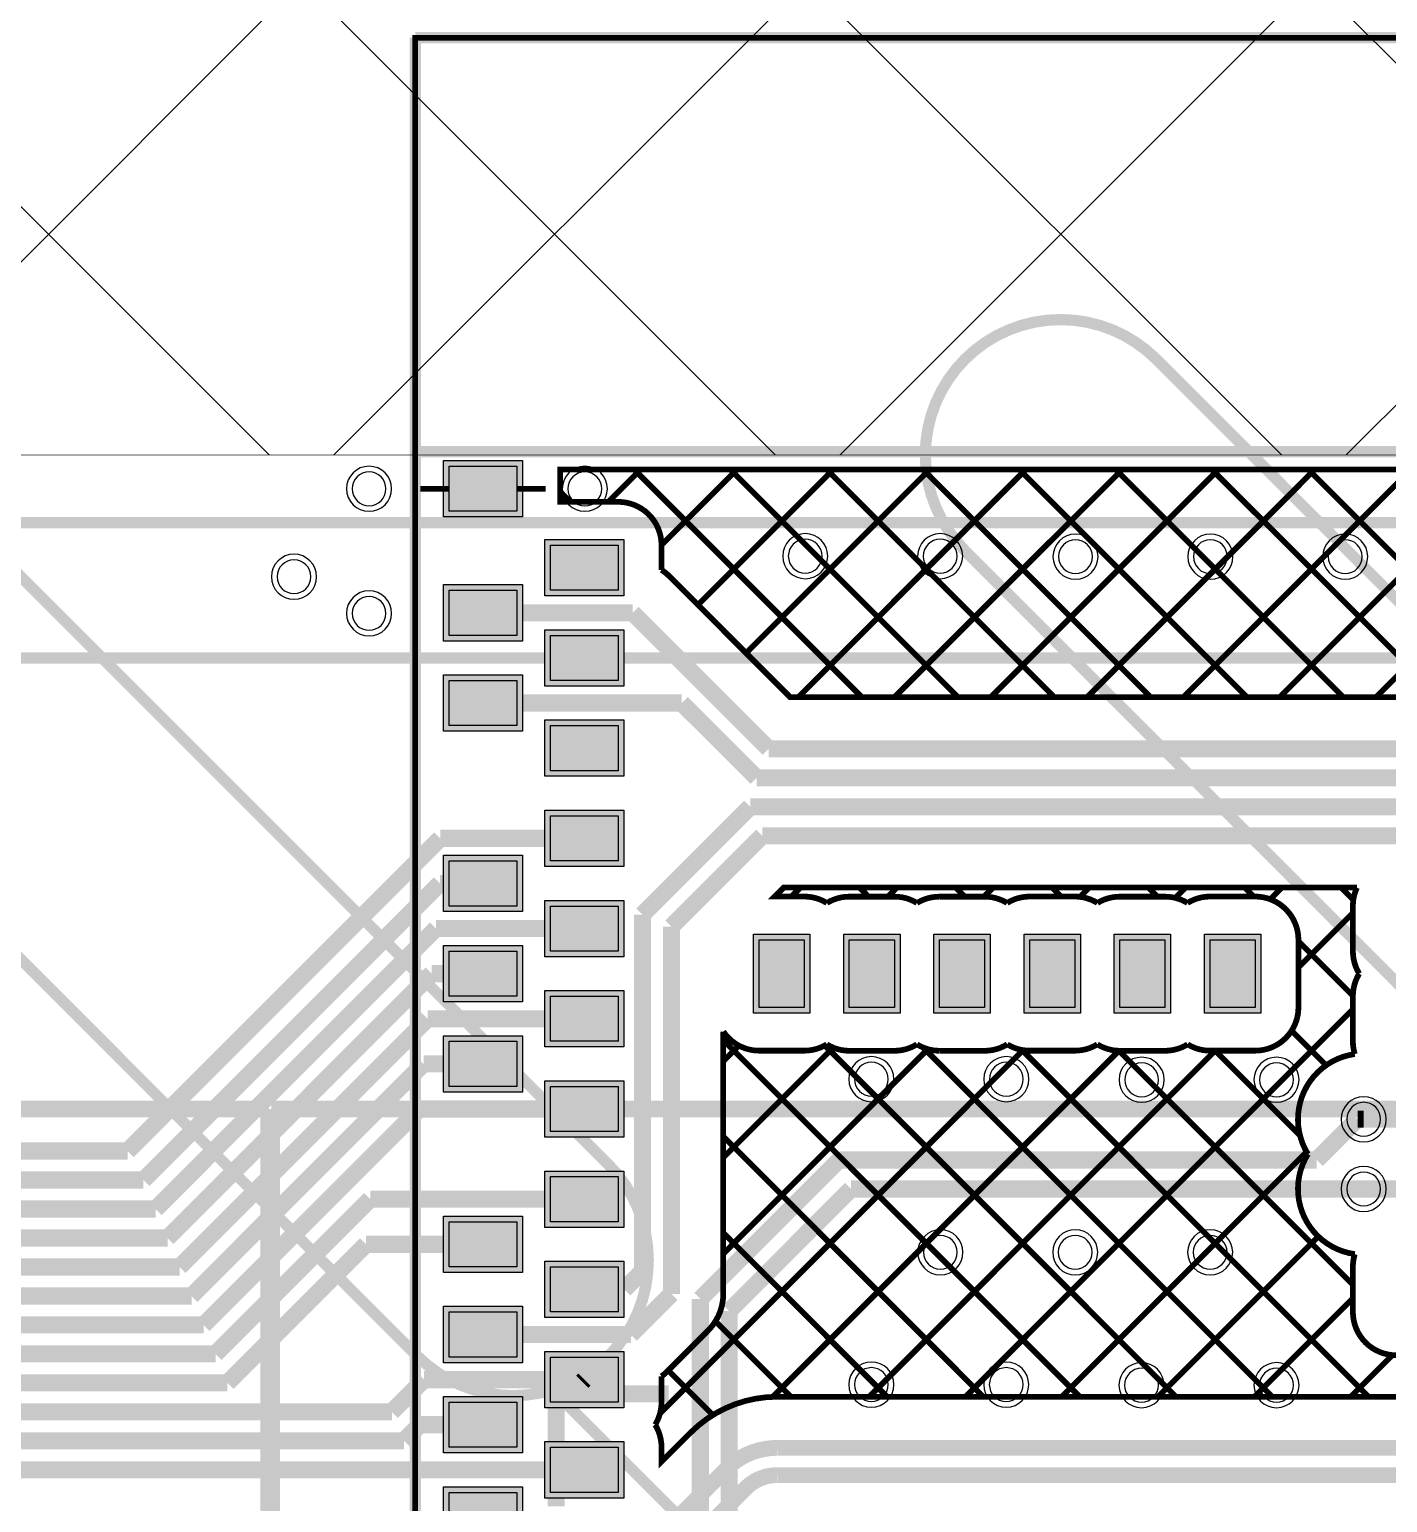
# Model space of a CAD drawing. Header units: millimetres. Extents: x -3 to 238, y -92 to 6.
# Drawn here: x 150.25 to 162.3, y -13.49 to -0.43 of the extents above; entities that cross this region are included whole.
import ezdxf

# ---------------------------------------------------------------- set-up
doc = ezdxf.new("R2010")
doc.units = ezdxf.units.MM
doc.header["$MEASUREMENT"] = 0
for name, color, linetype, true_color in [('Bottom-Layer', 7, 'Continuous', 0x0000ff), ('Bottom-Paste-Mask-Layer', 7, 'Continuous', 0x800000), ('Bottom-Silkscreen-Layer', 7, 'Continuous', 0x66cc33), ('Bottom-Solder-Mask-Layer', 7, 'Continuous', 0xaa00ff), ('Component-Shape-Layer', 7, 'Continuous', 0x00cccc), ('Document-Layer', 7, 'Continuous', 0xffffff), ('Hole-Layer', 7, 'Continuous', 0x222222), ('Multi-Layer', 7, 'Continuous', 0xc0c0c0), ('Pin-Soldering-Layer', 7, 'Continuous', 0xcc9999), ('Top-Layer', 7, 'Continuous', 0xff0000)]:
    doc.layers.add(name, color=color, linetype=linetype, true_color=true_color)

msp = doc.modelspace()

# ---------------------------------------------------------------- hatches: boundary and pattern name
at = {"layer": 'Bottom-Layer'}
for points in [[(154.577, -4.3), (154.577, -4.7), (153.977, -4.7), (153.977, -4.3)], [(155.476, -5), (155.476, -5.4), (154.876, -5.4), (154.876, -5)], [(154.577, -5.4), (154.577, -5.8), (153.977, -5.8), (153.977, -5.4)], [(155.476, -5.8), (155.476, -6.2), (154.876, -6.2), (154.876, -5.8)], [(154.577, -6.2), (154.577, -6.6), (153.977, -6.6), (153.977, -6.2)], [(155.476, -6.6), (155.476, -7), (154.876, -7), (154.876, -6.6)], [(155.476, -7.4), (155.476, -7.8), (154.876, -7.8), (154.876, -7.4)], [(154.577, -7.8), (154.577, -8.2), (153.977, -8.2), (153.977, -7.8)], [(155.476, -8.2), (155.476, -8.6), (154.876, -8.6), (154.876, -8.2)], [(154.577, -8.6), (154.577, -9), (153.977, -9), (153.977, -8.6)], [(157.126, -8.5), (157.126, -9.1), (156.726, -9.1), (156.726, -8.5)], [(157.926, -8.5), (157.926, -9.1), (157.526, -9.1), (157.526, -8.5)], [(158.726, -8.5), (158.726, -9.1), (158.326, -9.1), (158.326, -8.5)], [(159.527, -8.5), (159.527, -9.1), (159.127, -9.1), (159.127, -8.5)], [(160.326, -8.5), (160.326, -9.1), (159.926, -9.1), (159.926, -8.5)], [(161.126, -8.5), (161.126, -9.1), (160.726, -9.1), (160.726, -8.5)], [(155.476, -9), (155.476, -9.4), (154.876, -9.4), (154.876, -9)], [(154.577, -9.4), (154.577, -9.8), (153.977, -9.8), (153.977, -9.4)], [(155.476, -9.8), (155.476, -10.2), (154.876, -10.2), (154.876, -9.8)], [(155.476, -10.6), (155.476, -11), (154.876, -11), (154.876, -10.6)], [(154.577, -11), (154.577, -11.4), (153.977, -11.4), (153.977, -11)], [(155.476, -11.4), (155.476, -11.8), (154.876, -11.8), (154.876, -11.4)], [(154.577, -11.8), (154.577, -12.2), (153.977, -12.2), (153.977, -11.8)], [(155.476, -12.2), (155.476, -12.6), (154.876, -12.6), (154.876, -12.2)], [(154.577, -12.6), (154.577, -13), (153.977, -13), (153.977, -12.6)], [(155.476, -13), (155.476, -13.4), (154.876, -13.4), (154.876, -13)], [(154.577, -13.4), (154.577, -13.8), (153.977, -13.8), (153.977, -13.4)]]:
    msp.add_hatch(color=256, dxfattribs=at).paths.add_polyline_path(points)
at = {"layer": 'Bottom-Paste-Mask-Layer'}
for points in [[(154.577, -4.3), (154.577, -4.7), (153.977, -4.7), (153.977, -4.3)], [(155.476, -5), (155.476, -5.4), (154.876, -5.4), (154.876, -5)], [(154.577, -5.4), (154.577, -5.8), (153.977, -5.8), (153.977, -5.4)], [(155.476, -5.8), (155.476, -6.2), (154.876, -6.2), (154.876, -5.8)], [(154.577, -6.2), (154.577, -6.6), (153.977, -6.6), (153.977, -6.2)], [(155.476, -6.6), (155.476, -7), (154.876, -7), (154.876, -6.6)], [(155.476, -7.4), (155.476, -7.8), (154.876, -7.8), (154.876, -7.4)], [(154.577, -7.8), (154.577, -8.2), (153.977, -8.2), (153.977, -7.8)], [(155.476, -8.2), (155.476, -8.6), (154.876, -8.6), (154.876, -8.2)], [(154.577, -8.6), (154.577, -9), (153.977, -9), (153.977, -8.6)], [(157.126, -8.5), (157.126, -9.1), (156.726, -9.1), (156.726, -8.5)], [(157.926, -8.5), (157.926, -9.1), (157.526, -9.1), (157.526, -8.5)], [(158.726, -8.5), (158.726, -9.1), (158.326, -9.1), (158.326, -8.5)], [(159.527, -8.5), (159.527, -9.1), (159.127, -9.1), (159.127, -8.5)], [(160.326, -8.5), (160.326, -9.1), (159.926, -9.1), (159.926, -8.5)], [(161.126, -8.5), (161.126, -9.1), (160.726, -9.1), (160.726, -8.5)], [(155.476, -9), (155.476, -9.4), (154.876, -9.4), (154.876, -9)], [(154.577, -9.4), (154.577, -9.8), (153.977, -9.8), (153.977, -9.4)], [(155.476, -9.8), (155.476, -10.2), (154.876, -10.2), (154.876, -9.8)], [(155.476, -10.6), (155.476, -11), (154.876, -11), (154.876, -10.6)], [(154.577, -11), (154.577, -11.4), (153.977, -11.4), (153.977, -11)], [(155.476, -11.4), (155.476, -11.8), (154.876, -11.8), (154.876, -11.4)], [(154.577, -11.8), (154.577, -12.2), (153.977, -12.2), (153.977, -11.8)], [(155.476, -12.2), (155.476, -12.6), (154.876, -12.6), (154.876, -12.2)], [(154.577, -12.6), (154.577, -13), (153.977, -13), (153.977, -12.6)], [(155.476, -13), (155.476, -13.4), (154.876, -13.4), (154.876, -13)], [(154.577, -13.4), (154.577, -13.8), (153.977, -13.8), (153.977, -13.4)]]:
    msp.add_hatch(color=256, dxfattribs=at).paths.add_polyline_path(points)
at = {"layer": 'Bottom-Solder-Mask-Layer'}
for points in [[(154.627, -4.25), (154.627, -4.75), (153.926, -4.75), (153.926, -4.25)], [(155.526, -4.95), (155.526, -5.45), (154.826, -5.45), (154.826, -4.95)], [(154.627, -5.35), (154.627, -5.85), (153.926, -5.85), (153.926, -5.35)], [(155.526, -5.75), (155.526, -6.25), (154.826, -6.25), (154.826, -5.75)], [(154.627, -6.15), (154.627, -6.65), (153.926, -6.65), (153.926, -6.15)], [(155.526, -6.55), (155.526, -7.05), (154.826, -7.05), (154.826, -6.55)], [(155.526, -7.35), (155.526, -7.85), (154.826, -7.85), (154.826, -7.35)], [(154.627, -7.75), (154.627, -8.25), (153.926, -8.25), (153.926, -7.75)], [(155.526, -8.15), (155.526, -8.65), (154.826, -8.65), (154.826, -8.15)], [(157.177, -8.45), (157.177, -9.15), (156.676, -9.15), (156.676, -8.45)], [(157.976, -8.45), (157.976, -9.15), (157.476, -9.15), (157.476, -8.45)], [(158.776, -8.45), (158.776, -9.15), (158.276, -9.15), (158.276, -8.45)], [(159.577, -8.45), (159.577, -9.15), (159.077, -9.15), (159.077, -8.45)], [(160.376, -8.45), (160.376, -9.15), (159.876, -9.15), (159.876, -8.45)], [(161.177, -8.45), (161.177, -9.15), (160.676, -9.15), (160.676, -8.45)], [(154.627, -8.55), (154.627, -9.05), (153.926, -9.05), (153.926, -8.55)], [(155.526, -8.95), (155.526, -9.45), (154.826, -9.45), (154.826, -8.95)], [(154.627, -9.35), (154.627, -9.85), (153.926, -9.85), (153.926, -9.35)], [(155.526, -9.75), (155.526, -10.25), (154.826, -10.25), (154.826, -9.75)], [(155.526, -10.55), (155.526, -11.05), (154.826, -11.05), (154.826, -10.55)], [(154.627, -10.95), (154.627, -11.45), (153.926, -11.45), (153.926, -10.95)], [(155.526, -11.35), (155.526, -11.85), (154.826, -11.85), (154.826, -11.35)], [(154.627, -11.75), (154.627, -12.25), (153.926, -12.25), (153.926, -11.75)], [(155.526, -12.15), (155.526, -12.65), (154.826, -12.65), (154.826, -12.15)], [(154.627, -12.55), (154.627, -13.05), (153.926, -13.05), (153.926, -12.55)], [(155.526, -12.95), (155.526, -13.45), (154.826, -13.45), (154.826, -12.95)], [(154.627, -13.35), (154.627, -13.85), (153.926, -13.85), (153.926, -13.35)]]:
    msp.add_hatch(color=256, dxfattribs=at).paths.add_polyline_path(points)
at = {"layer": 'Multi-Layer'}
h = msp.add_hatch(dxfattribs=at)
h.set_pattern_fill('ANSI37', color=256, style=0)
h.set_pattern_definition([(45, (0, 0), (-2.245064, 2.245064), []), (135, (0, 0), (-2.245064, -2.245064), [])])
h.paths.add_polyline_path([(143.926, -3.9), (143.926, 0.7), (144.014, 0.912), (144.226, 1), (173.626, 1), (173.838, 0.912), (173.926, 0.7), (173.926, -3.9), (173.838, -4.112), (173.626, -4.2), (144.226, -4.2), (144.014, -4.112)])
at = {"layer": 'Pin-Soldering-Layer'}
for points in [[(154.576, -4.3), (153.976, -4.3), (153.976, -4.7), (154.576, -4.7)], [(154.576, -4.3), (153.976, -4.3), (153.976, -4.7), (154.576, -4.7)], [(155.476, -5), (154.876, -5), (154.876, -5.4), (155.476, -5.4)], [(155.476, -5), (154.876, -5), (154.876, -5.4), (155.476, -5.4)], [(154.576, -5.4), (153.976, -5.4), (153.976, -5.8), (154.576, -5.8)], [(154.576, -5.4), (153.976, -5.4), (153.976, -5.8), (154.576, -5.8)], [(155.476, -5.8), (154.876, -5.8), (154.876, -6.2), (155.476, -6.2)], [(155.476, -5.8), (154.876, -5.8), (154.876, -6.2), (155.476, -6.2)], [(154.576, -6.2), (153.976, -6.2), (153.976, -6.6), (154.576, -6.6)], [(154.576, -6.2), (153.976, -6.2), (153.976, -6.6), (154.576, -6.6)], [(155.476, -6.6), (154.876, -6.6), (154.876, -7), (155.476, -7)], [(155.476, -6.6), (154.876, -6.6), (154.876, -7), (155.476, -7)], [(155.476, -7.4), (154.876, -7.4), (154.876, -7.8), (155.476, -7.8)], [(155.476, -7.4), (154.876, -7.4), (154.876, -7.8), (155.476, -7.8)], [(154.576, -7.8), (153.976, -7.8), (153.976, -8.2), (154.576, -8.2)], [(154.576, -7.8), (153.976, -7.8), (153.976, -8.2), (154.576, -8.2)], [(155.476, -8.2), (154.876, -8.2), (154.876, -8.6), (155.476, -8.6)], [(155.476, -8.2), (154.876, -8.2), (154.876, -8.6), (155.476, -8.6)], [(154.576, -8.6), (153.976, -8.6), (153.976, -9), (154.576, -9)], [(154.576, -8.6), (153.976, -8.6), (153.976, -9), (154.576, -9)], [(157.126, -8.5), (156.726, -8.5), (156.726, -9.1), (157.126, -9.1)], [(157.126, -8.5), (156.726, -8.5), (156.726, -9.1), (157.126, -9.1)], [(157.926, -8.5), (157.526, -8.5), (157.526, -9.1), (157.926, -9.1)], [(157.926, -8.5), (157.526, -8.5), (157.526, -9.1), (157.926, -9.1)], [(158.726, -8.5), (158.326, -8.5), (158.326, -9.1), (158.726, -9.1)], [(158.726, -8.5), (158.326, -8.5), (158.326, -9.1), (158.726, -9.1)], [(159.527, -8.5), (159.127, -8.5), (159.127, -9.1), (159.527, -9.1)], [(159.527, -8.5), (159.127, -8.5), (159.127, -9.1), (159.527, -9.1)], [(160.326, -8.5), (159.926, -8.5), (159.926, -9.1), (160.326, -9.1)], [(160.326, -8.5), (159.926, -8.5), (159.926, -9.1), (160.326, -9.1)], [(161.126, -8.5), (160.726, -8.5), (160.726, -9.1), (161.126, -9.1)], [(161.126, -8.5), (160.726, -8.5), (160.726, -9.1), (161.126, -9.1)], [(155.476, -9), (154.876, -9), (154.876, -9.4), (155.476, -9.4)], [(155.476, -9), (154.876, -9), (154.876, -9.4), (155.476, -9.4)], [(154.576, -9.4), (153.976, -9.4), (153.976, -9.8), (154.576, -9.8)], [(154.576, -9.4), (153.976, -9.4), (153.976, -9.8), (154.576, -9.8)], [(155.476, -9.8), (154.876, -9.8), (154.876, -10.2), (155.476, -10.2)], [(155.476, -9.8), (154.876, -9.8), (154.876, -10.2), (155.476, -10.2)], [(155.476, -10.6), (154.876, -10.6), (154.876, -11), (155.476, -11)], [(155.476, -10.6), (154.876, -10.6), (154.876, -11), (155.476, -11)], [(154.576, -11), (153.976, -11), (153.976, -11.4), (154.576, -11.4)], [(154.576, -11), (153.976, -11), (153.976, -11.4), (154.576, -11.4)], [(155.476, -11.4), (154.876, -11.4), (154.876, -11.8), (155.476, -11.8)], [(155.476, -11.4), (154.876, -11.4), (154.876, -11.8), (155.476, -11.8)], [(154.576, -11.8), (153.976, -11.8), (153.976, -12.2), (154.576, -12.2)], [(154.576, -11.8), (153.976, -11.8), (153.976, -12.2), (154.576, -12.2)], [(155.476, -12.2), (154.876, -12.2), (154.876, -12.6), (155.476, -12.6)], [(155.476, -12.2), (154.876, -12.2), (154.876, -12.6), (155.476, -12.6)], [(154.576, -12.6), (153.976, -12.6), (153.976, -13), (154.576, -13)], [(154.576, -12.6), (153.976, -12.6), (153.976, -13), (154.576, -13)], [(155.476, -13), (154.876, -13), (154.876, -13.4), (155.476, -13.4)], [(155.476, -13), (154.876, -13), (154.876, -13.4), (155.476, -13.4)], [(154.576, -13.4), (153.976, -13.4), (153.976, -13.8), (154.576, -13.8)], [(154.576, -13.4), (153.976, -13.4), (153.976, -13.8), (154.576, -13.8)]]:
    msp.add_hatch(color=256, dxfattribs=at).paths.add_polyline_path(points)

# ---------------------------------------------------------------- linework, layer by layer
at = {"layer": 'Bottom-Layer'}
for points in [[(154.577, -4.3), (154.577, -4.7), (153.977, -4.7), (153.977, -4.3)], [(155.476, -5), (155.476, -5.4), (154.876, -5.4), (154.876, -5)], [(154.577, -5.4), (154.577, -5.8), (153.977, -5.8), (153.977, -5.4)], [(155.476, -5.8), (155.476, -6.2), (154.876, -6.2), (154.876, -5.8)], [(154.577, -6.2), (154.577, -6.6), (153.977, -6.6), (153.977, -6.2)], [(155.476, -6.6), (155.476, -7), (154.876, -7), (154.876, -6.6)], [(155.476, -7.4), (155.476, -7.8), (154.876, -7.8), (154.876, -7.4)], [(154.577, -7.8), (154.577, -8.2), (153.977, -8.2), (153.977, -7.8)], [(155.476, -8.2), (155.476, -8.6), (154.876, -8.6), (154.876, -8.2)], [(154.577, -8.6), (154.577, -9), (153.977, -9), (153.977, -8.6)], [(157.126, -8.5), (157.126, -9.1), (156.726, -9.1), (156.726, -8.5)], [(157.926, -8.5), (157.926, -9.1), (157.526, -9.1), (157.526, -8.5)], [(158.726, -8.5), (158.726, -9.1), (158.326, -9.1), (158.326, -8.5)], [(159.527, -8.5), (159.527, -9.1), (159.127, -9.1), (159.127, -8.5)], [(160.326, -8.5), (160.326, -9.1), (159.926, -9.1), (159.926, -8.5)], [(161.126, -8.5), (161.126, -9.1), (160.726, -9.1), (160.726, -8.5)], [(155.476, -9), (155.476, -9.4), (154.876, -9.4), (154.876, -9)], [(154.577, -9.4), (154.577, -9.8), (153.977, -9.8), (153.977, -9.4)], [(155.476, -9.8), (155.476, -10.2), (154.876, -10.2), (154.876, -9.8)], [(155.476, -10.6), (155.476, -11), (154.876, -11), (154.876, -10.6)], [(154.577, -11), (154.577, -11.4), (153.977, -11.4), (153.977, -11)], [(155.476, -11.4), (155.476, -11.8), (154.876, -11.8), (154.876, -11.4)], [(154.577, -11.8), (154.577, -12.2), (153.977, -12.2), (153.977, -11.8)], [(155.476, -12.2), (155.476, -12.6), (154.876, -12.6), (154.876, -12.2)], [(154.577, -12.6), (154.577, -13), (153.977, -13), (153.977, -12.6)], [(155.476, -13), (155.476, -13.4), (154.876, -13.4), (154.876, -13)], [(154.577, -13.4), (154.577, -13.8), (153.977, -13.8), (153.977, -13.4)]]:
    msp.add_lwpolyline(points, close=True, dxfattribs=at)
at = {"layer": 'Bottom-Layer', "const_width": 0.0508}
msp.add_lwpolyline([(162.893, -4.33), (162.893, -4.7, 0.296), (163.12, -5.05, 0.296), (162.893, -5.4), (162.893, -5.8, 0.138), (162.949, -6, 0.138), (162.893, -6.2), (162.893, -6.347), (157, -6.347), (155.929, -5.275, 0.048), (155.86, -5.219), (155.86, -5, 0.414), (155.476, -4.616), (154.96, -4.616), (154.96, -4.33)], format="xyb", close=True, dxfattribs=at)
at = {"layer": 'Bottom-Layer'}
for points, const_width in [([(155.388, -4.616), (155.675, -4.33)], 0.0508), ([(155.618, -4.33), (157.636, -6.347)], 0.0508), ([(155.86, -4.998), (156.529, -4.33)], 0.0508), ([(156.183, -5.53), (157.383, -4.33)], 0.0508), ([(156.472, -4.33), (158.49, -6.347)], 0.0508), ([(156.61, -5.957), (158.237, -4.33)], 0.0508), ([(157.074, -6.347), (159.091, -4.33)], 0.0508), ([(157.327, -4.33), (159.344, -6.347)], 0.0508), ([(157.928, -6.347), (159.946, -4.33)], 0.0508), ([(158.181, -4.33), (160.198, -6.347)], 0.0508), ([(158.782, -6.347), (160.8, -4.33)], 0.0508), ([(159.035, -4.33), (161.052, -6.347)], 0.0508), ([(159.637, -6.347), (161.654, -4.33)], 0.0508), ([(159.889, -4.33), (161.907, -6.347)], 0.0508), ([(160.491, -6.347), (162.508, -4.33)], 0.0508), ([(160.743, -4.33), (162.761, -6.347)], 0.0508), ([(161.598, -4.33), (162.893, -5.625)], 0.0508), ([(153.979, -4.5), (153.72, -4.5)], 0.0508), ([(154.574, -4.5), (154.833, -4.5)], 0.0508), ([(154.96, -4.525), (155.051, -4.616)], 0.0508), ([(161.345, -6.347), (162.903, -4.789)], 0.0508), ([(154.277, -5.6), (155.604, -5.6)], 0.152), ([(155.604, -5.6), (156.81, -6.806)], 0.152), ([(162.199, -6.347), (162.893, -5.653)], 0.0508), ([(154.277, -6.4), (156.04, -6.4)], 0.152), ([(156.04, -6.4), (156.704, -7.063)], 0.152), ([(156.81, -6.806), (164.754, -6.806)], 0.152), ([(156.704, -7.063), (164.86, -7.063)], 0.152), ([(155.691, -8.276), (156.647, -7.32)], 0.152), ([(156.647, -7.32), (164.894, -7.32)], 0.152), ([(153.897, -7.6), (151.124, -10.373)], 0.152), ([(155.176, -7.6), (153.897, -7.6)], 0.152), ([(155.948, -8.383), (156.753, -7.577)], 0.152), ([(156.753, -7.577), (164.477, -7.577)], 0.152), ([(153.895, -8), (151.265, -10.63)], 0.152), ([(154.277, -8), (153.895, -8)], 0.152), ([(157.013, -8.116), (157.092, -8.037)], 0.0508), ([(157.617, -8.037), (157.697, -8.117)], 0.0508), ([(157.867, -8.117), (157.947, -8.037)], 0.0508), ([(158.472, -8.037), (158.551, -8.117)], 0.0508), ([(158.721, -8.117), (158.801, -8.037)], 0.0508), ([(159.326, -8.037), (159.405, -8.116)], 0.0508), ([(159.573, -8.119), (159.655, -8.037)], 0.0508), ([(160.18, -8.037), (160.26, -8.117)], 0.0508), ([(160.418, -8.128), (160.509, -8.037)], 0.0508), ([(161.034, -8.037), (161.113, -8.116)], 0.0508), ([(161.26, -8.14), (161.363, -8.037)], 0.0508), ([(161.888, -8.037), (161.997, -8.146)], 0.0508), ([(155.691, -11.438), (155.691, -8.276)], 0.152), ([(153.859, -8.4), (151.372, -10.887)], 0.152), ([(155.176, -8.4), (153.859, -8.4)], 0.152), ([(155.948, -11.64), (155.948, -8.383)], 0.152), ([(161.51, -8.744), (161.993, -8.261)], 0.0508), ([(161.51, -8.513), (161.993, -8.996)], 0.0508), ([(153.822, -8.8), (151.478, -11.144)], 0.152), ([(154.277, -8.8), (153.822, -8.8)], 0.152), ([(151.585, -11.401), (153.786, -9.2)], 0.152), ([(153.786, -9.2), (155.176, -9.2)], 0.152), ([(158.557, -12.552), (161.993, -9.116)], 0.0508), ([(156.408, -9.39), (159.57, -12.552)], 0.0508), ([(161.45, -9.307), (161.755, -9.612)], 0.0508), ([(151.691, -11.658), (153.749, -9.6)], 0.152), ([(153.749, -9.6), (154.277, -9.6)], 0.152), ([(155.847, -12.699), (159.067, -9.479)], 0.0508), ([(156.408, -9.576), (156.546, -9.438)], 0.0508), ([(156.408, -10.43), (157.382, -9.456)], 0.0508), ([(156.408, -11.284), (158.223, -9.469)], 0.0508), ([(156.848, -12.552), (159.917, -9.484)], 0.0508), ([(157.309, -9.437), (160.424, -12.552)], 0.0508), ([(157.703, -12.552), (160.771, -9.483)], 0.0508), ([(158.181, -9.455), (161.278, -12.552)], 0.0508), ([(159.058, -9.477), (162.132, -12.552)], 0.0508), ([(159.918, -9.484), (161.993, -11.558)], 0.0508), ([(160.772, -9.483), (161.523, -10.235)], 0.0508), ([(151.798, -11.915), (153.712, -10)], 0.152), ([(153.712, -10), (155.176, -10)], 0.152), ([(162.089, -10.091), (162.586, -10.091)], 0.152), ([(151.124, -10.373), (143.731, -10.373)], 0.152), ([(156.408, -10.244), (158.715, -12.552)], 0.0508), ([(159.411, -12.552), (161.582, -10.38)], 0.0508), ([(151.265, -10.63), (143.838, -10.63)], 0.152), ([(162.585, -10.709), (162.089, -10.709)], 0.152), ([(151.372, -10.887), (143.944, -10.887)], 0.152), ([(153.276, -10.8), (151.904, -12.172)], 0.152), ([(155.176, -10.8), (153.276, -10.8)], 0.152), ([(151.478, -11.144), (144.051, -11.144)], 0.152), ([(156.408, -11.098), (157.861, -12.552)], 0.0508), ([(152.01, -12.429), (153.239, -11.2)], 0.152), ([(153.239, -11.2), (154.277, -11.2)], 0.152), ([(160.265, -12.552), (161.686, -11.131)], 0.0508), ([(144.157, -11.401), (151.585, -11.401)], 0.152), ([(155.529, -11.6), (155.691, -11.438)], 0.152), ([(144.264, -11.658), (151.691, -11.658)], 0.152), ([(155.176, -11.6), (155.529, -11.6)], 0.152), ([(155.588, -12), (155.948, -11.64)], 0.152), ([(161.119, -12.552), (161.993, -11.678)], 0.0508), ([(144.37, -11.915), (151.798, -11.915)], 0.152), ([(156.338, -11.883), (157.007, -12.552)], 0.0508), ([(154.277, -12), (155.588, -12)], 0.152), ([(151.904, -12.172), (144.477, -12.172)], 0.152), ([(161.974, -12.552), (162.343, -12.182)], 0.0508), ([(144.583, -12.429), (152.01, -12.429)], 0.152), ([(153.468, -12.686), (153.754, -12.4)], 0.152), ([(153.754, -12.4), (155.176, -12.4)], 0.152), ([(155.176, -12.4), (155.157, -12.419)], 0.152), ([(155.92, -12.319), (156.315, -12.714)], 0.0508), ([(144.689, -12.686), (153.468, -12.686)], 0.152), ([(153.717, -12.8), (153.575, -12.943)], 0.152), ([(154.277, -12.8), (153.717, -12.8)], 0.152), ([(153.575, -12.943), (144.796, -12.943)], 0.152), ([(163.856, -13.005), (156.886, -13.005)], 0.14), ([(144.902, -13.2), (155.176, -13.2)], 0.152), ([(156.437, -13.191), (155.872, -13.757)], 0.14), ([(155.86, -13.113), (155.867, -13.12)], 0.0508), ([(163.856, -13.247), (156.886, -13.247)], 0.14), ([(156.608, -13.362), (156.042, -13.928)], 0.14)]:
    msp.add_lwpolyline(points, dxfattribs=dict(at, const_width=const_width))
for points, const_width in [([(163.124, -12.552), (156.886, -12.552, 0.199), (156.117, -12.871), (155.86, -13.127), (155.86, -13, 0.138), (155.804, -12.8, 0.138), (155.86, -12.6), (155.86, -12.371, 0.038), (155.913, -12.325), (156.273, -11.965, 0.199), (156.408, -11.64), (156.408, -9.313, 0.25), (156.726, -9.483), (157.126, -9.483, 0.138), (157.326, -9.427, 0.138), (157.526, -9.484), (157.926, -9.484, 0.138), (158.126, -9.427, 0.138), (158.326, -9.484), (158.726, -9.484, 0.138), (158.927, -9.427, 0.138), (159.127, -9.483), (159.527, -9.483, 0.138), (159.726, -9.427, 0.138), (159.926, -9.484), (160.326, -9.484, 0.138), (160.527, -9.427, 0.138), (160.726, -9.483), (161.126, -9.483, 0.414), (161.51, -9.1), (161.51, -8.5, 0.414), (161.126, -8.116), (160.726, -8.116, 0.138), (160.526, -8.173, 0.138), (160.326, -8.117), (159.926, -8.117, 0.138), (159.727, -8.173, 0.138), (159.527, -8.116), (159.127, -8.116, 0.138), (158.926, -8.173, 0.138), (158.726, -8.117), (158.326, -8.117, 0.138), (158.126, -8.173, 0.138), (157.926, -8.117), (157.526, -8.117, 0.138), (157.327, -8.173, 0.138), (157.126, -8.116), (156.864, -8.116), (156.944, -8.037), (162.029, -8.037, 0.11), (161.993, -8.2), (161.993, -8.6, 0.138), (162.049, -8.8, 0.138), (161.993, -9), (161.993, -9.4, 0.075), (162.01, -9.513, 0.254), (161.561, -9.843, 0.254), (161.594, -10.4, 0.254), (161.561, -10.957, 0.254), (162.01, -11.287, 0.075), (161.993, -11.4), (161.993, -11.8, 0.414), (162.377, -12.184)], 0.0508), ([(156.886, -13.005, 0.199), (156.437, -13.191)], 0.14), ([(156.886, -13.247, 0.199), (156.608, -13.362)], 0.14)]:
    msp.add_lwpolyline(points, format="xyb", dxfattribs=dict(at, const_width=const_width))
at = {"layer": 'Bottom-Paste-Mask-Layer'}
for points in [[(154.577, -4.3), (154.577, -4.7), (153.977, -4.7), (153.977, -4.3)], [(155.476, -5), (155.476, -5.4), (154.876, -5.4), (154.876, -5)], [(154.577, -5.4), (154.577, -5.8), (153.977, -5.8), (153.977, -5.4)], [(155.476, -5.8), (155.476, -6.2), (154.876, -6.2), (154.876, -5.8)], [(154.577, -6.2), (154.577, -6.6), (153.977, -6.6), (153.977, -6.2)], [(155.476, -6.6), (155.476, -7), (154.876, -7), (154.876, -6.6)], [(155.476, -7.4), (155.476, -7.8), (154.876, -7.8), (154.876, -7.4)], [(154.577, -7.8), (154.577, -8.2), (153.977, -8.2), (153.977, -7.8)], [(155.476, -8.2), (155.476, -8.6), (154.876, -8.6), (154.876, -8.2)], [(154.577, -8.6), (154.577, -9), (153.977, -9), (153.977, -8.6)], [(157.126, -8.5), (157.126, -9.1), (156.726, -9.1), (156.726, -8.5)], [(157.926, -8.5), (157.926, -9.1), (157.526, -9.1), (157.526, -8.5)], [(158.726, -8.5), (158.726, -9.1), (158.326, -9.1), (158.326, -8.5)], [(159.527, -8.5), (159.527, -9.1), (159.127, -9.1), (159.127, -8.5)], [(160.326, -8.5), (160.326, -9.1), (159.926, -9.1), (159.926, -8.5)], [(161.126, -8.5), (161.126, -9.1), (160.726, -9.1), (160.726, -8.5)], [(155.476, -9), (155.476, -9.4), (154.876, -9.4), (154.876, -9)], [(154.577, -9.4), (154.577, -9.8), (153.977, -9.8), (153.977, -9.4)], [(155.476, -9.8), (155.476, -10.2), (154.876, -10.2), (154.876, -9.8)], [(155.476, -10.6), (155.476, -11), (154.876, -11), (154.876, -10.6)], [(154.577, -11), (154.577, -11.4), (153.977, -11.4), (153.977, -11)], [(155.476, -11.4), (155.476, -11.8), (154.876, -11.8), (154.876, -11.4)], [(154.577, -11.8), (154.577, -12.2), (153.977, -12.2), (153.977, -11.8)], [(155.476, -12.2), (155.476, -12.6), (154.876, -12.6), (154.876, -12.2)], [(154.577, -12.6), (154.577, -13), (153.977, -13), (153.977, -12.6)], [(155.476, -13), (155.476, -13.4), (154.876, -13.4), (154.876, -13)], [(154.577, -13.4), (154.577, -13.8), (153.977, -13.8), (153.977, -13.4)]]:
    msp.add_lwpolyline(points, close=True, dxfattribs=at)
at = {"layer": 'Bottom-Silkscreen-Layer', "const_width": 0.1}
for points in [[(153.676, -0.5), (164.176, -0.5)], [(153.676, -16), (153.676, -0.5)], [(153.676, -0.5), (164.176, -0.5)], [(153.676, -16), (153.676, -0.5)], [(164.176, -4.17), (153.676, -4.17)], [(164.176, -4.17), (153.676, -4.17)]]:
    msp.add_lwpolyline(points, dxfattribs=at)
at = {"layer": 'Bottom-Solder-Mask-Layer'}
for points in [[(154.627, -4.25), (154.627, -4.75), (153.926, -4.75), (153.926, -4.25)], [(155.526, -4.95), (155.526, -5.45), (154.826, -5.45), (154.826, -4.95)], [(154.627, -5.35), (154.627, -5.85), (153.926, -5.85), (153.926, -5.35)], [(155.526, -5.75), (155.526, -6.25), (154.826, -6.25), (154.826, -5.75)], [(154.627, -6.15), (154.627, -6.65), (153.926, -6.65), (153.926, -6.15)], [(155.526, -6.55), (155.526, -7.05), (154.826, -7.05), (154.826, -6.55)], [(155.526, -7.35), (155.526, -7.85), (154.826, -7.85), (154.826, -7.35)], [(154.627, -7.75), (154.627, -8.25), (153.926, -8.25), (153.926, -7.75)], [(155.526, -8.15), (155.526, -8.65), (154.826, -8.65), (154.826, -8.15)], [(157.177, -8.45), (157.177, -9.15), (156.676, -9.15), (156.676, -8.45)], [(157.976, -8.45), (157.976, -9.15), (157.476, -9.15), (157.476, -8.45)], [(158.776, -8.45), (158.776, -9.15), (158.276, -9.15), (158.276, -8.45)], [(159.577, -8.45), (159.577, -9.15), (159.077, -9.15), (159.077, -8.45)], [(160.376, -8.45), (160.376, -9.15), (159.876, -9.15), (159.876, -8.45)], [(161.177, -8.45), (161.177, -9.15), (160.676, -9.15), (160.676, -8.45)], [(154.627, -8.55), (154.627, -9.05), (153.926, -9.05), (153.926, -8.55)], [(155.526, -8.95), (155.526, -9.45), (154.826, -9.45), (154.826, -8.95)], [(154.627, -9.35), (154.627, -9.85), (153.926, -9.85), (153.926, -9.35)], [(155.526, -9.75), (155.526, -10.25), (154.826, -10.25), (154.826, -9.75)], [(155.526, -10.55), (155.526, -11.05), (154.826, -11.05), (154.826, -10.55)], [(154.627, -10.95), (154.627, -11.45), (153.926, -11.45), (153.926, -10.95)], [(155.526, -11.35), (155.526, -11.85), (154.826, -11.85), (154.826, -11.35)], [(154.627, -11.75), (154.627, -12.25), (153.926, -12.25), (153.926, -11.75)], [(155.526, -12.15), (155.526, -12.65), (154.826, -12.65), (154.826, -12.15)], [(154.627, -12.55), (154.627, -13.05), (153.926, -13.05), (153.926, -12.55)], [(155.526, -12.95), (155.526, -13.45), (154.826, -13.45), (154.826, -12.95)], [(154.627, -13.35), (154.627, -13.85), (153.926, -13.85), (153.926, -13.35)]]:
    msp.add_lwpolyline(points, close=True, dxfattribs=at)
at = {"layer": 'Component-Shape-Layer', "const_width": 0.0508}
msp.add_lwpolyline([(164.176, -16), (164.176, -0.5), (153.676, -0.5), (153.676, -16)], close=True, dxfattribs=at)
msp.add_lwpolyline([(164.176, -16), (164.176, -0.5), (153.676, -0.5), (153.676, -16)], close=True, dxfattribs=at)
at = {"layer": 'Document-Layer', "const_width": 0.1}
msp.add_lwpolyline([(69.099, -6), (209.5, -6, -0.414), (212.5, -9), (212.5, -21, 0.414), (215.5, -24), (225.6, -24, 0.414), (228.6, -21), (228.6, -3, 0.414), (225.6, 0), (63.099, 0, 0.414)], format="xyb", dxfattribs=at)
for points in [[(148.249, -3.351, 1), (146.552, -5.049), (153.694, -12.191, 1), (155.391, -10.494)], [(160.249, -3.351, 1), (158.552, -5.049), (165.694, -12.191, 1), (167.391, -10.494)], [(223.8, -4.8), (223.8, -81.4), (4.8, -81.4), (4.8, -4.8), (11.299, -4.8), (11.299, -9, 0.414), (19.099, -16.8), (25.099, -16.8, 0.801), (27.783, -4.8), (48.416, -4.8, 0.801), (51.099, -16.8), (57.099, -16.8, 0.414), (64.899, -9), (64.899, -4.8), (181.03, -4.8), (181.03, -11.4), (199.97, -11.4), (199.97, -4.8)]]:
    msp.add_lwpolyline(points, format="xyb", close=True, dxfattribs=at)
at = {"layer": 'Document-Layer'}
for points, const_width in [([(133.325, -10), (152.375, -10)], 0.15), ([(133.325, -10), (152.375, -10)], 0.15), ([(152.375, -10), (152.375, -29.05)], 0.15), ([(152.375, -10), (152.375, -29.05)], 0.15), ([(152.4, -10), (171.45, -10)], 0.15), ([(152.4, -29.05), (152.4, -10)], 0.15), ([(152.4, -10), (171.45, -10)], 0.15), ([(152.4, -29.05), (152.4, -10)], 0.15), ([(154.875, -12.474), (168.974, -26.574)], 0.1), ([(154.925, -12.525), (155.925, -12.525)], 0.15), ([(154.925, -13.525), (154.925, -12.525)], 0.15), ([(154.925, -12.525), (155.925, -12.525)], 0.15), ([(154.925, -13.525), (154.925, -12.525)], 0.15)]:
    msp.add_lwpolyline(points, dxfattribs=dict(at, const_width=const_width))
at = {"layer": 'Hole-Layer'}
for points in [[(153.116, -4.5, 1), (153.416, -4.5, 1)], [(155.03, -4.5, 1), (155.33, -4.5, 1)], [(156.985, -5.098, 1), (157.285, -5.098, 1)], [(158.182, -5.098, 1), (158.482, -5.098, 1)], [(159.382, -5.102, 1), (159.682, -5.102, 1)], [(160.579, -5.102, 1), (160.879, -5.102, 1)], [(161.775, -5.102, 1), (162.075, -5.102, 1)], [(152.45, -5.28, 1), (152.75, -5.28, 1)], [(153.116, -5.605, 1), (153.416, -5.605, 1)], [(157.572, -9.736, 1), (157.872, -9.736, 1)], [(158.769, -9.736, 1), (159.069, -9.736, 1)], [(159.969, -9.741, 1), (160.269, -9.741, 1)], [(161.165, -9.741, 1), (161.465, -9.741, 1)], [(161.939, -10.091, 1), (162.239, -10.091, 1)], [(161.939, -10.709, 1), (162.239, -10.709, 1)], [(158.184, -11.271, 1), (158.484, -11.271, 1)], [(159.38, -11.271, 1), (159.68, -11.271, 1)], [(160.577, -11.271, 1), (160.877, -11.271, 1)], [(157.572, -12.444, 1), (157.872, -12.444, 1)], [(158.768, -12.444, 1), (159.068, -12.444, 1)], [(159.968, -12.449, 1), (160.268, -12.449, 1)], [(161.165, -12.449, 1), (161.465, -12.449, 1)]]:
    msp.add_lwpolyline(points, format="xyb", close=True, dxfattribs=at)
at = {"layer": 'Multi-Layer', "const_width": 0.00508}
msp.add_lwpolyline([(143.926, -3.9), (143.926, 0.7), (144.014, 0.912), (144.226, 1), (173.626, 1), (173.838, 0.912), (173.926, 0.7), (173.926, -3.9), (173.838, -4.112), (173.626, -4.2), (144.226, -4.2), (144.014, -4.112)], close=True, dxfattribs=at)
at = {"layer": 'Multi-Layer'}
for points in [[(153.066, -4.5, 1), (153.466, -4.5, 1)], [(154.98, -4.5, 1), (155.38, -4.5, 1)], [(156.935, -5.098, 1), (157.335, -5.098, 1)], [(158.132, -5.098, 1), (158.532, -5.098, 1)], [(159.332, -5.102, 1), (159.732, -5.102, 1)], [(160.529, -5.102, 1), (160.929, -5.102, 1)], [(161.725, -5.102, 1), (162.125, -5.102, 1)], [(152.4, -5.28, 1), (152.8, -5.28, 1)], [(153.066, -5.605, 1), (153.466, -5.605, 1)], [(157.522, -9.736, 1), (157.922, -9.736, 1)], [(158.719, -9.736, 1), (159.119, -9.736, 1)], [(159.919, -9.741, 1), (160.319, -9.741, 1)], [(161.115, -9.741, 1), (161.515, -9.741, 1)], [(161.889, -10.091, 1), (162.289, -10.091, 1)], [(161.889, -10.709, 1), (162.289, -10.709, 1)], [(158.134, -11.271, 1), (158.534, -11.271, 1)], [(159.33, -11.271, 1), (159.73, -11.271, 1)], [(160.527, -11.271, 1), (160.927, -11.271, 1)], [(157.522, -12.444, 1), (157.922, -12.444, 1)], [(158.718, -12.444, 1), (159.118, -12.444, 1)], [(159.918, -12.449, 1), (160.318, -12.449, 1)], [(161.115, -12.449, 1), (161.515, -12.449, 1)]]:
    msp.add_lwpolyline(points, format="xyb", close=True, dxfattribs=at)
at = {"layer": 'Pin-Soldering-Layer', "const_width": 0.00508}
for points in [[(154.576, -4.3), (153.976, -4.3), (153.976, -4.7), (154.576, -4.7)], [(154.576, -4.3), (153.976, -4.3), (153.976, -4.7), (154.576, -4.7)], [(155.476, -5), (154.876, -5), (154.876, -5.4), (155.476, -5.4)], [(155.476, -5), (154.876, -5), (154.876, -5.4), (155.476, -5.4)], [(154.576, -5.4), (153.976, -5.4), (153.976, -5.8), (154.576, -5.8)], [(154.576, -5.4), (153.976, -5.4), (153.976, -5.8), (154.576, -5.8)], [(155.476, -5.8), (154.876, -5.8), (154.876, -6.2), (155.476, -6.2)], [(155.476, -5.8), (154.876, -5.8), (154.876, -6.2), (155.476, -6.2)], [(154.576, -6.2), (153.976, -6.2), (153.976, -6.6), (154.576, -6.6)], [(154.576, -6.2), (153.976, -6.2), (153.976, -6.6), (154.576, -6.6)], [(155.476, -6.6), (154.876, -6.6), (154.876, -7), (155.476, -7)], [(155.476, -6.6), (154.876, -6.6), (154.876, -7), (155.476, -7)], [(155.476, -7.4), (154.876, -7.4), (154.876, -7.8), (155.476, -7.8)], [(155.476, -7.4), (154.876, -7.4), (154.876, -7.8), (155.476, -7.8)], [(154.576, -7.8), (153.976, -7.8), (153.976, -8.2), (154.576, -8.2)], [(154.576, -7.8), (153.976, -7.8), (153.976, -8.2), (154.576, -8.2)], [(155.476, -8.2), (154.876, -8.2), (154.876, -8.6), (155.476, -8.6)], [(155.476, -8.2), (154.876, -8.2), (154.876, -8.6), (155.476, -8.6)], [(154.576, -8.6), (153.976, -8.6), (153.976, -9), (154.576, -9)], [(154.576, -8.6), (153.976, -8.6), (153.976, -9), (154.576, -9)], [(157.126, -8.5), (156.726, -8.5), (156.726, -9.1), (157.126, -9.1)], [(157.126, -8.5), (156.726, -8.5), (156.726, -9.1), (157.126, -9.1)], [(157.926, -8.5), (157.526, -8.5), (157.526, -9.1), (157.926, -9.1)], [(157.926, -8.5), (157.526, -8.5), (157.526, -9.1), (157.926, -9.1)], [(158.726, -8.5), (158.326, -8.5), (158.326, -9.1), (158.726, -9.1)], [(158.726, -8.5), (158.326, -8.5), (158.326, -9.1), (158.726, -9.1)], [(159.527, -8.5), (159.127, -8.5), (159.127, -9.1), (159.527, -9.1)], [(159.527, -8.5), (159.127, -8.5), (159.127, -9.1), (159.527, -9.1)], [(160.326, -8.5), (159.926, -8.5), (159.926, -9.1), (160.326, -9.1)], [(160.326, -8.5), (159.926, -8.5), (159.926, -9.1), (160.326, -9.1)], [(161.126, -8.5), (160.726, -8.5), (160.726, -9.1), (161.126, -9.1)], [(161.126, -8.5), (160.726, -8.5), (160.726, -9.1), (161.126, -9.1)], [(155.476, -9), (154.876, -9), (154.876, -9.4), (155.476, -9.4)], [(155.476, -9), (154.876, -9), (154.876, -9.4), (155.476, -9.4)], [(154.576, -9.4), (153.976, -9.4), (153.976, -9.8), (154.576, -9.8)], [(154.576, -9.4), (153.976, -9.4), (153.976, -9.8), (154.576, -9.8)], [(155.476, -9.8), (154.876, -9.8), (154.876, -10.2), (155.476, -10.2)], [(155.476, -9.8), (154.876, -9.8), (154.876, -10.2), (155.476, -10.2)], [(155.476, -10.6), (154.876, -10.6), (154.876, -11), (155.476, -11)], [(155.476, -10.6), (154.876, -10.6), (154.876, -11), (155.476, -11)], [(154.576, -11), (153.976, -11), (153.976, -11.4), (154.576, -11.4)], [(154.576, -11), (153.976, -11), (153.976, -11.4), (154.576, -11.4)], [(155.476, -11.4), (154.876, -11.4), (154.876, -11.8), (155.476, -11.8)], [(155.476, -11.4), (154.876, -11.4), (154.876, -11.8), (155.476, -11.8)], [(154.576, -11.8), (153.976, -11.8), (153.976, -12.2), (154.576, -12.2)], [(154.576, -11.8), (153.976, -11.8), (153.976, -12.2), (154.576, -12.2)], [(155.476, -12.2), (154.876, -12.2), (154.876, -12.6), (155.476, -12.6)], [(155.476, -12.2), (154.876, -12.2), (154.876, -12.6), (155.476, -12.6)], [(154.576, -12.6), (153.976, -12.6), (153.976, -13), (154.576, -13)], [(154.576, -12.6), (153.976, -12.6), (153.976, -13), (154.576, -13)], [(155.476, -13), (154.876, -13), (154.876, -13.4), (155.476, -13.4)], [(155.476, -13), (154.876, -13), (154.876, -13.4), (155.476, -13.4)], [(154.576, -13.4), (153.976, -13.4), (153.976, -13.8), (154.576, -13.8)], [(154.576, -13.4), (153.976, -13.4), (153.976, -13.8), (154.576, -13.8)]]:
    msp.add_lwpolyline(points, close=True, dxfattribs=at)
at = {"layer": 'Top-Layer', "const_width": 0.152}
for points in [[(161.673, -10.452), (162.034, -10.091)], [(162.034, -10.091), (162.089, -10.091)], [(156.204, -11.684), (157.436, -10.452)], [(157.436, -10.452), (161.673, -10.452)], [(157.542, -10.709), (156.461, -11.791)], [(162.089, -10.709), (157.542, -10.709)], [(156.204, -16.269), (156.204, -11.684)], [(156.461, -11.791), (156.461, -16.816)]]:
    msp.add_lwpolyline(points, dxfattribs=at)

doc.saveas('drawing.dxf')
